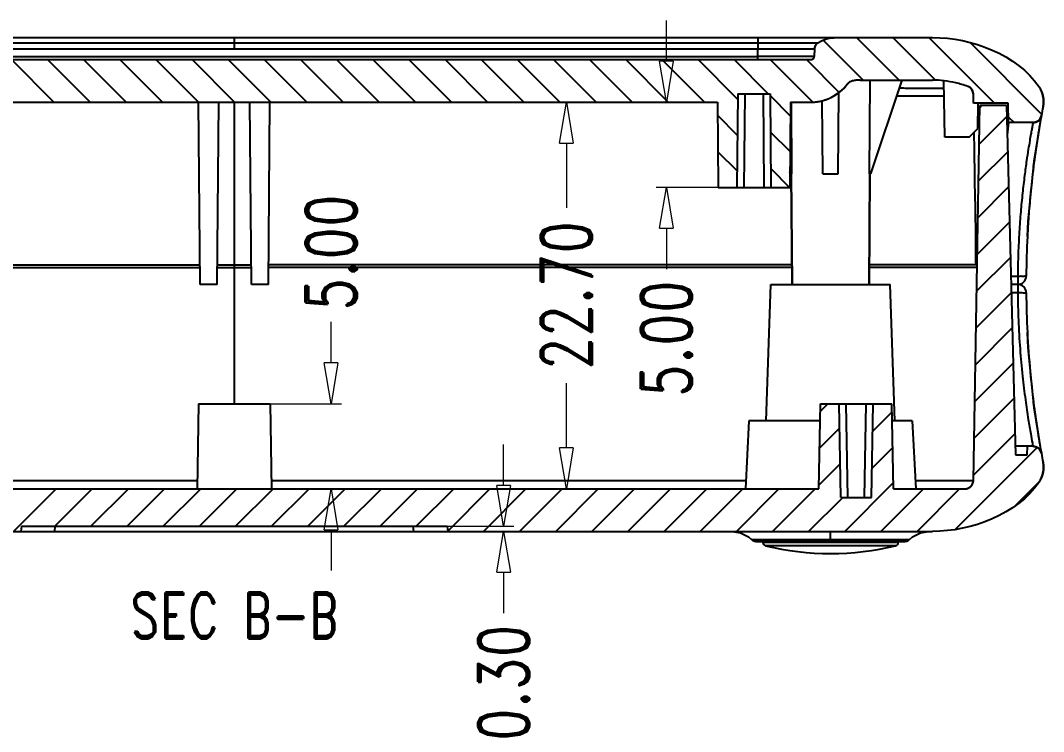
# Model space of a CAD drawing. Header units: millimetres. Extents: x 3219 to 3653, y 1046 to 1347.
# Drawn here: x 3279.9 to 3340, y 1100.3 to 1142.1 of the extents above; entities that cross this region are included whole.
import ezdxf
from ezdxf.enums import TextEntityAlignment as Align

# ---------------------------------------------------------------- set-up
doc = ezdxf.new("R2010")
doc.units = ezdxf.units.MM
doc.layers.add('dim', color=82, linetype='Continuous', lineweight=9)
doc.layers.add('hatch', color=56, linetype='Continuous', lineweight=9)
doc.styles.add('ROMAND', font='romand.shx', dxfattribs={"width": 0.75, "bigfont": 'gbcbig.shx'})
doc.dimstyles.new('YanXiu', dxfattribs={"dimtxt": 2.5, "dimasz": 2.2, "dimexe": 1, "dimexo": 0, "dimgap": 0.66, "dimtad": 0, "dimzin": 1, "dimdsep": 46, "dimtxsty": 'ROMAND', "dimblk": 'CLOSEDBLANK', "dimcen": 0, "dimclrd": 3, "dimclre": 3, "dimclrt": 7, "dimazin": 0, "dimtfac": 1, "dimtofl": 0, "dimtmove": 0, "dimatfit": 3, "dimldrblk": 'CLOSEDBLANK', "dimfxl": 1, "dimlwd": 5, "dimlwe": 5, "dimarcsym": 0})

# ---------------------------------------------------------------- blocks, each defined once
blk = doc.blocks.new('_ClosedBlank')
at = {"color": 0, "linetype": 'ByBlock', "lineweight": -2}
for p, q in [((-1, 0.167), (0, 0)), ((-1, 0.167), (-1, -0.167)), ((0, 0), (-1, -0.167))]:
    blk.add_line(p, q, dxfattribs=at)
blk = doc.blocks.new('*D57')
at = {"layer": 'Defpoints', "color": 0}
for p in [(3294.599, 1119.566), (3298.183, 1119.566), (3294.686, 1114.566)]:
    blk.add_point(p, dxfattribs=at)
at = {"layer": 'dim', "color": 3, "lineweight": 5}
for p, q in [((3298.183, 1121.966), (3298.183, 1124.366)), ((3294.599, 1119.566), (3298.783, 1119.566)), ((3294.686, 1114.566), (3298.783, 1114.566)), ((3298.183, 1112.166), (3298.183, 1109.766))]:
    blk.add_line(p, q, dxfattribs=at)
at = {"layer": 'dim', "color": 3, "lineweight": 5, "xscale": 2.4, "yscale": 2.4, "zscale": 2.4}
for p, rotation in [((3298.183, 1119.566), 270), ((3298.183, 1114.566), 90)]:
    blk.add_blockref('_ClosedBlank', p, dxfattribs=dict(at, rotation=rotation))
at = {"layer": 'dim', "color": 7, "insert": (3298.183, 1128.448), "char_height": 3, "attachment_point": 5, "rotation": 90, "style": 'ROMAND'}
blk.add_mtext('5.00', dxfattribs=at)
blk = doc.blocks.new('*D58')
at = {"layer": 'Defpoints', "color": 0}
for p in [(3304.999, 1112.366), (3305.025, 1112.066), (3308.304, 1112.066)]:
    blk.add_point(p, dxfattribs=at)
at = {"layer": 'dim', "color": 3, "lineweight": 5}
for p, q in [((3308.304, 1114.766), (3308.304, 1117.166)), ((3304.999, 1112.366), (3308.903, 1112.366)), ((3305.025, 1112.066), (3308.903, 1112.066)), ((3308.304, 1109.666), (3308.304, 1107.266))]:
    blk.add_line(p, q, dxfattribs=at)
at = {"layer": 'dim', "color": 3, "lineweight": 5, "xscale": 2.4, "yscale": 2.4, "zscale": 2.4}
for p, rotation in [((3308.304, 1112.366), 270), ((3308.304, 1112.066), 90)]:
    blk.add_blockref('_ClosedBlank', p, dxfattribs=dict(at, rotation=rotation))
at = {"layer": 'dim', "color": 7, "insert": (3308.304, 1103.184), "char_height": 3, "attachment_point": 5, "rotation": 90, "style": 'ROMAND'}
blk.add_mtext('0.30', dxfattribs=at)
blk = doc.blocks.new('*D59')
at = {"layer": 'Defpoints', "color": 0}
for p in [(3311.99, 1137.266), (3315.853, 1137.266), (3315.983, 1114.566)]:
    blk.add_point(p, dxfattribs=at)
at = {"layer": 'dim', "color": 3, "lineweight": 5}
for p, q in [((3315.853, 1137.266), (3311.39, 1137.266)), ((3311.99, 1134.866), (3311.99, 1131.069)), ((3311.99, 1116.966), (3311.99, 1120.762)), ((3315.983, 1114.566), (3311.39, 1114.566))]:
    blk.add_line(p, q, dxfattribs=at)
at = {"layer": 'dim', "color": 3, "lineweight": 5, "xscale": 2.4, "yscale": 2.4, "zscale": 2.4}
for p, rotation in [((3311.99, 1137.266), 90), ((3311.99, 1114.566), 270)]:
    blk.add_blockref('_ClosedBlank', p, dxfattribs=dict(at, rotation=rotation))
at = {"layer": 'dim', "color": 7, "insert": (3311.99, 1125.916), "char_height": 3, "attachment_point": 5, "rotation": 90, "style": 'ROMAND'}
blk.add_mtext('22.70', dxfattribs=at)
blk = doc.blocks.new('*D60')
at = {"layer": 'Defpoints', "color": 0}
for p in [(3320.855, 1137.266), (3317.861, 1132.266), (3320.899, 1132.266)]:
    blk.add_point(p, dxfattribs=at)
at = {"layer": 'dim', "color": 3, "lineweight": 5}
for p, q in [((3317.861, 1139.666), (3317.861, 1142.066)), ((3320.855, 1137.266), (3317.261, 1137.266)), ((3320.899, 1132.266), (3317.261, 1132.266)), ((3317.861, 1129.866), (3317.861, 1127.466))]:
    blk.add_line(p, q, dxfattribs=at)
at = {"layer": 'dim', "color": 3, "lineweight": 5, "xscale": 2.4, "yscale": 2.4, "zscale": 2.4}
for p, rotation in [((3317.861, 1137.266), 270), ((3317.861, 1132.266), 90)]:
    blk.add_blockref('_ClosedBlank', p, dxfattribs=dict(at, rotation=rotation))
at = {"layer": 'dim', "color": 7, "insert": (3317.861, 1123.384), "char_height": 3, "attachment_point": 5, "rotation": 90, "style": 'ROMAND'}
blk.add_mtext('5.00', dxfattribs=at)

msp = doc.modelspace()

# ---------------------------------------------------------------- linework, layer by layer
at = {"color": 7, "linetype": 'Continuous'}
for p, q in [((3258.019, 1141.066), (3326.979, 1141.066)), ((3292.499, 1141.066), (3292.499, 1140.408)), ((3323.229, 1141.066), (3323.229, 1140.408)), ((3323.229, 1141.066), (3328.729, 1141.066)), ((3328.729, 1141.066), (3333.479, 1141.066)), ((3328.729, 1141.066), (3333.479, 1141.066)), ((3261.769, 1140.75), (3323.229, 1140.75)), ((3261.769, 1140.408), (3323.228, 1140.408)), ((3323.229, 1139.766), (3323.228, 1140.408)), ((3323.228, 1140.408), (3326.562, 1140.408)), ((3323.229, 1140.75), (3326.75, 1140.75)), ((3326.562, 1140.408), (3326.539, 1139.955)), ((3326.562, 1140.408), (3326.539, 1139.955)), ((3261.769, 1139.955), (3323.229, 1139.955)), ((3326.539, 1139.955), (3323.229, 1139.955)), ((3258.658, 1139.766), (3326.339, 1139.766)), ((3258.658, 1139.766), (3326.339, 1139.766)), ((3329.229, 1138.566), (3333.479, 1138.566)), ((3329.229, 1138.566), (3333.479, 1138.566)), ((3329.806, 1138.566), (3329.767, 1133.066)), ((3329.852, 1133.066), (3331.692, 1138.566)), ((3334.197, 1135.216), (3334.139, 1138.525)), ((3322.047, 1137.766), (3321.999, 1132.266)), ((3322.047, 1137.766), (3321.999, 1132.266)), ((3322.047, 1137.766), (3323.951, 1137.766)), ((3322.047, 1137.766), (3323.951, 1137.766)), ((3322.458, 1137.766), (3322.41, 1132.266)), ((3323.539, 1137.766), (3323.587, 1132.266)), ((3323.951, 1137.766), (3323.999, 1132.266)), ((3323.951, 1137.766), (3323.999, 1132.266)), ((3327.951, 1133.066), (3327.992, 1137.855)), ((3335.893, 1137.216), (3335.884, 1137.734)), ((3335.893, 1137.216), (3335.884, 1137.734)), ((3264.142, 1137.266), (3320.855, 1137.266)), ((3264.142, 1137.266), (3320.855, 1137.266)), ((3290.499, 1126.566), (3290.405, 1137.266)), ((3291.499, 1126.566), (3291.592, 1137.266)), ((3292.499, 1137.266), (3292.499, 1119.566)), ((3293.499, 1126.566), (3293.405, 1137.266)), ((3294.499, 1126.566), (3294.592, 1137.266)), ((3320.855, 1137.266), (3320.899, 1132.266)), ((3320.855, 1137.266), (3320.899, 1132.266)), ((3325.142, 1137.266), (3325.099, 1132.266)), ((3325.142, 1137.266), (3325.099, 1132.266)), ((3325.142, 1137.266), (3326.339, 1137.266)), ((3325.142, 1137.266), (3326.339, 1137.266)), ((3325.23, 1133.066), (3325.201, 1137.266)), ((3327.047, 1133.066), (3327.009, 1137.369)), ((3335.878, 1115.057), (3336.262, 1137.066)), ((3335.878, 1115.057), (3336.262, 1137.066)), ((3337.919, 1137.216), (3335.893, 1137.216)), ((3337.919, 1137.216), (3335.893, 1137.216)), ((3336.136, 1135.716), (3336.162, 1137.216)), ((3337.823, 1137.066), (3336.262, 1137.066)), ((3337.823, 1137.066), (3336.262, 1137.066)), ((3337.823, 1137.066), (3338.36, 1116.566)), ((3337.823, 1137.066), (3338.36, 1116.566)), ((3337.95, 1136.066), (3337.919, 1137.216)), ((3337.95, 1136.066), (3337.919, 1137.216)), ((3339.412, 1133.489), (3339.885, 1136.474)), ((3339.455, 1133.807), (3339.885, 1136.474)), ((3335.627, 1135.216), (3336.136, 1135.716)), ((3339.378, 1136.066), (3337.95, 1136.066)), ((3339.378, 1136.066), (3337.95, 1136.066)), ((3335.627, 1135.216), (3334.197, 1135.216)), ((3335.941, 1134.456), (3335.923, 1135.506)), ((3335.968, 1132.912), (3335.941, 1134.456)), ((3339.105, 1130.288), (3339.455, 1133.807)), ((3325.145, 1133.066), (3325.107, 1133.181)), ((3325.145, 1133.066), (3325.23, 1133.066)), ((3325.243, 1126.566), (3325.186, 1133.066)), ((3325.186, 1133.066), (3325.243, 1126.566)), ((3327.047, 1133.066), (3327.951, 1133.066)), ((3329.755, 1126.566), (3329.812, 1133.066)), ((3329.812, 1133.066), (3329.755, 1126.566)), ((3329.767, 1133.066), (3329.852, 1133.066)), ((3335.972, 1132.653), (3335.968, 1132.912)), ((3335.99, 1131.721), (3335.972, 1132.653)), ((3320.899, 1132.266), (3325.099, 1132.266)), ((3320.899, 1132.266), (3321.999, 1132.266)), ((3323.999, 1132.266), (3325.099, 1132.266)), ((3336, 1131.169), (3335.99, 1131.721)), ((3336.006, 1130.81), (3336, 1131.169)), ((3339.052, 1129.377), (3339.105, 1130.288)), ((3259.764, 1127.566), (3290.489, 1127.566)), ((3259.765, 1127.716), (3290.489, 1127.716)), ((3291.507, 1127.566), (3293.49, 1127.566)), ((3291.509, 1127.716), (3293.489, 1127.716)), ((3325.234, 1127.566), (3294.507, 1127.566)), ((3325.233, 1127.716), (3294.509, 1127.716)), ((3336.083, 1127.566), (3329.764, 1127.566)), ((3336.083, 1127.716), (3329.765, 1127.716)), ((3338.481, 1127.041), (3338.086, 1127.041)), ((3338.481, 1127.041), (3338.481, 1126.091)), ((3291.499, 1126.566), (3290.499, 1126.566)), ((3294.499, 1126.566), (3293.499, 1126.566)), ((3323.719, 1118.566), (3323.999, 1126.566)), ((3323.999, 1126.566), (3330.998, 1126.566)), ((3331.278, 1118.566), (3330.999, 1126.566)), ((3338.481, 1126.566), (3338.098, 1126.566)), ((3338.111, 1126.091), (3338.481, 1126.091)), ((3339.105, 1122.844), (3339.052, 1123.755)), ((3339.455, 1119.324), (3339.105, 1122.844)), ((3290.399, 1119.566), (3290.311, 1114.566)), ((3290.399, 1119.566), (3294.599, 1119.566)), ((3294.599, 1119.566), (3294.686, 1114.566)), ((3326.811, 1114.566), (3326.899, 1119.566)), ((3326.811, 1114.566), (3326.899, 1119.566)), ((3326.899, 1119.566), (3331.099, 1119.566)), ((3326.899, 1119.566), (3327.999, 1119.566)), ((3328.095, 1114.066), (3327.999, 1119.566)), ((3328.095, 1114.066), (3327.999, 1119.566)), ((3328.506, 1114.066), (3328.41, 1119.566)), ((3329.491, 1114.066), (3329.587, 1119.566)), ((3329.903, 1114.066), (3329.999, 1119.566)), ((3329.903, 1114.066), (3329.999, 1119.566)), ((3329.999, 1119.566), (3331.099, 1119.566)), ((3331.186, 1114.566), (3331.099, 1119.566)), ((3331.186, 1114.566), (3331.099, 1119.566)), ((3339.885, 1116.657), (3339.412, 1119.642)), ((3339.885, 1116.657), (3339.455, 1119.324)), ((3322.708, 1118.566), (3322.499, 1114.566)), ((3326.881, 1118.566), (3322.708, 1118.566)), ((3332.289, 1118.566), (3331.116, 1118.566)), ((3332.289, 1118.566), (3332.499, 1114.566)), ((3339.378, 1117.066), (3338.347, 1117.066)), ((3339.047, 1116.566), (3339.06, 1117.066)), ((3339.047, 1116.566), (3339.06, 1117.066)), ((3339.378, 1117.066), (3339.06, 1117.066)), ((3338.36, 1116.566), (3339.047, 1116.566)), ((3338.36, 1116.566), (3339.047, 1116.566)), ((3262.473, 1115.057), (3290.32, 1115.057)), ((3294.677, 1115.057), (3322.524, 1115.057)), ((3332.473, 1115.057), (3335.878, 1115.057)), ((3258.186, 1114.566), (3326.811, 1114.566)), ((3258.186, 1114.566), (3326.811, 1114.566)), ((3328.095, 1114.066), (3329.903, 1114.066)), ((3328.095, 1114.066), (3329.903, 1114.066)), ((3331.186, 1114.566), (3335.378, 1114.566)), ((3331.186, 1114.566), (3335.378, 1114.566)), ((3279.999, 1112.366), (3279.972, 1112.066)), ((3279.999, 1112.366), (3279.972, 1112.066)), ((3279.999, 1112.366), (3304.999, 1112.366)), ((3279.999, 1112.366), (3304.999, 1112.366)), ((3281.965, 1112.066), (3281.991, 1112.366)), ((3303.033, 1112.066), (3303.006, 1112.366)), ((3304.999, 1112.366), (3305.025, 1112.066)), ((3304.999, 1112.366), (3305.025, 1112.066)), ((3251.519, 1112.066), (3333.479, 1112.066)), ((3251.519, 1112.066), (3279.972, 1112.066)), ((3305.025, 1112.066), (3333.479, 1112.066)), ((3321.749, 1112.066), (3322.218, 1111.992)), ((3322.218, 1111.992), (3322.682, 1111.751)), ((3322.682, 1111.751), (3322.866, 1111.598)), ((3322.866, 1111.599), (3332.132, 1111.599)), ((3327.499, 1111.466), (3327.499, 1112.066)), ((3332.131, 1111.598), (3332.316, 1111.751)), ((3332.316, 1111.751), (3332.779, 1111.992)), ((3332.779, 1111.992), (3333.249, 1112.066)), ((3323.206, 1111.466), (3331.792, 1111.466)), ((3323.527, 1111.466), (3323.527, 1111.419)), ((3323.527, 1111.466), (3323.527, 1111.419)), ((3331.47, 1111.419), (3323.527, 1111.419)), ((3331.318, 1111.228), (3323.68, 1111.228)), ((3331.471, 1111.466), (3331.47, 1111.419)), ((3331.471, 1111.466), (3331.47, 1111.419))]:
    msp.add_line(p, q, dxfattribs=at)
at = {"color": 2, "linetype": 'Continuous'}
for p, q in [((3329.023, 1141.066), (3331.523, 1138.566)), ((3331.145, 1141.066), (3333.648, 1138.563)), ((3333.266, 1141.066), (3337.116, 1137.216)), ((3327.065, 1140.903), (3329.402, 1138.566)), ((3335.684, 1140.769), (3339.886, 1136.567)), ((3279.412, 1139.766), (3281.912, 1137.266)), ((3281.533, 1139.766), (3284.033, 1137.266)), ((3283.654, 1139.766), (3286.154, 1137.266)), ((3285.776, 1139.766), (3288.276, 1137.266)), ((3287.897, 1139.766), (3290.397, 1137.266)), ((3290.018, 1139.766), (3292.518, 1137.266)), ((3292.14, 1139.766), (3294.64, 1137.266)), ((3294.261, 1139.766), (3296.761, 1137.266)), ((3296.382, 1139.766), (3298.882, 1137.266)), ((3298.504, 1139.766), (3301.004, 1137.266)), ((3300.625, 1139.766), (3303.125, 1137.266)), ((3302.746, 1139.766), (3305.246, 1137.266)), ((3304.868, 1139.766), (3307.368, 1137.266)), ((3306.989, 1139.766), (3309.489, 1137.266)), ((3309.11, 1139.766), (3311.61, 1137.266)), ((3311.232, 1139.766), (3313.732, 1137.266)), ((3313.353, 1139.766), (3315.853, 1137.266)), ((3315.474, 1139.766), (3317.974, 1137.266)), ((3317.595, 1139.766), (3320.095, 1137.266)), ((3319.717, 1139.766), (3322.044, 1137.439)), ((3321.838, 1139.766), (3323.838, 1137.766)), ((3323.959, 1139.766), (3326.457, 1137.268)), ((3326.081, 1139.766), (3328.005, 1137.841)), ((3323.952, 1137.652), (3325.135, 1136.468)), ((3336.26, 1136.964), (3336.362, 1137.066)), ((3320.862, 1136.499), (3322.025, 1135.336)), ((3336.223, 1134.805), (3337.84, 1136.423)), ((3337.941, 1136.391), (3338.266, 1136.066)), ((3323.97, 1135.512), (3325.117, 1134.365)), ((3320.88, 1134.359), (3322.007, 1133.233)), ((3336.185, 1132.646), (3337.894, 1134.356)), ((3323.989, 1133.372), (3325.095, 1132.266)), ((3336.147, 1130.487), (3337.948, 1132.289)), ((3336.109, 1128.328), (3338.003, 1130.221)), ((3336.072, 1126.169), (3338.057, 1128.154)), ((3336.034, 1124.01), (3338.111, 1126.087)), ((3335.996, 1121.851), (3338.165, 1124.02)), ((3335.959, 1119.692), (3338.219, 1121.953)), ((3326.891, 1119.11), (3327.347, 1119.566)), ((3335.921, 1117.533), (3338.273, 1119.886)), ((3329.97, 1117.947), (3331.107, 1119.083)), ((3326.853, 1116.951), (3328.024, 1118.121)), ((3335.883, 1115.374), (3338.327, 1117.818)), ((3329.933, 1115.788), (3331.144, 1116.998)), ((3334.806, 1112.176), (3339.629, 1116.998)), ((3326.815, 1114.792), (3328.06, 1116.037)), ((3328.332, 1112.066), (3331.18, 1114.913)), ((3338.29, 1113.538), (3339.773, 1115.021)), ((3279.542, 1112.066), (3282.042, 1114.566)), ((3281.963, 1112.366), (3284.163, 1114.566)), ((3284.084, 1112.366), (3286.284, 1114.566)), ((3286.206, 1112.366), (3288.406, 1114.566)), ((3288.327, 1112.366), (3290.527, 1114.566)), ((3290.448, 1112.366), (3292.648, 1114.566)), ((3292.57, 1112.366), (3294.77, 1114.566)), ((3294.691, 1112.366), (3296.891, 1114.566)), ((3296.812, 1112.366), (3299.012, 1114.566)), ((3298.934, 1112.366), (3301.134, 1114.566)), ((3301.055, 1112.366), (3303.255, 1114.566)), ((3303.176, 1112.366), (3305.376, 1114.566)), ((3305.023, 1112.091), (3307.498, 1114.566)), ((3307.119, 1112.066), (3309.619, 1114.566)), ((3309.24, 1112.066), (3311.74, 1114.566)), ((3311.362, 1112.066), (3313.862, 1114.566)), ((3313.483, 1112.066), (3315.983, 1114.566)), ((3315.604, 1112.066), (3318.104, 1114.566)), ((3317.726, 1112.066), (3320.226, 1114.566)), ((3319.847, 1112.066), (3322.347, 1114.566)), ((3321.968, 1112.066), (3324.468, 1114.566)), ((3324.09, 1112.066), (3326.59, 1114.566)), ((3326.211, 1112.066), (3328.211, 1114.066)), ((3330.453, 1112.066), (3332.953, 1114.566)), ((3332.575, 1112.066), (3335.075, 1114.566))]:
    msp.add_line(p, q, dxfattribs=at)
at = {"color": 7, "linetype": 'Continuous'}
for centre, radius, start, end in [((3327.012, 1140.384), 0.45, 125.55299, 177), ((3326.339, 1139.966), 0.2, 270, 357), ((3326.339, 1139.966), 2.7, 270, 322.33011), ((3335.384, 1137.725), 0.5, 1, 70.6233), ((3338.463, 1137.309), 1.535, 349.15425, 34.2291), ((3444.286, 1122.859), 107.331, 172.39909, 172.65439), ((3394.424, 1126.587), 55.443, 169.15429, 169.72544), ((3394.424, 1126.587), 55.443, 169.15429, 169.72544), ((3339.378, 1136.566), 0.5, 270, 349.7254), ((3395.387, 1126.421), 56.42, 169.73382, 171.1644), ((3435.94, 1124.581), 98.661, 173.31501, 173.73452), ((3394.731, 1126.555), 55.751, 171.19711, 172.85578), ((3393.706, 1126.632), 54.725, 172.80192, 174.6844), ((3395.38, 1126.495), 56.402, 177.07126, 179.42442), ((3338.481, 1127.066), 0.5, 270.0018, 359.48844), ((3338.481, 1126.066), 0.5, 0.51076, 89.99899), ((3396.729, 1126.673), 57.751, 180.59769, 182.89567), ((3394.877, 1126.554), 55.896, 182.86973, 185.25835), ((3392.587, 1126.368), 53.598, 185.28509, 187.20858), ((3393.839, 1126.452), 54.851, 187.13156, 188.81706), ((3395.235, 1126.684), 56.266, 188.83245, 190.26734), ((3388.967, 1126.527), 50.484, 190.5898, 190.80209), ((3339.378, 1116.566), 0.5, 10.2746, 90), ((3394.424, 1126.544), 55.443, 190.27456, 190.84571), ((3394.424, 1126.544), 55.443, 190.27456, 190.84571), ((3338.463, 1115.823), 1.535, 325.7709, 10.84575), ((3335.378, 1115.066), 0.5, 270, 359), ((3323.206, 1111.966), 0.5, 227.25069, 270), ((3331.792, 1111.966), 0.5, 270, 312.74931), ((3323.727, 1111.423), 0.2, 181, 256.18294), ((3327.499, 1126.757), 15.991, 256.18294, 283.81706), ((3331.27, 1111.423), 0.2, 283.81706, 359)]:
    msp.add_arc(centre, radius, start, end, dxfattribs=at)
for points, start_tangent, end_tangent in [([(3326.75, 1140.75), (3328.729, 1141.066)], (0.813578, 0.581456), (1, 0)), ([(3326.75, 1140.75), (3328.729, 1141.066)], (0.813578, 0.581456), (1, 0)), ([(3333.479, 1141.066), (3339.733, 1138.172)], (1, 0), (0.562503, -0.826795)), ([(3333.479, 1141.066), (3339.733, 1138.172)], (1, 0), (0.562503, -0.826795)), ([(3326.562, 1140.408), (3326.563, 1140.414), (3326.563, 1140.42), (3326.564, 1140.426), (3326.564, 1140.432), (3326.565, 1140.438), (3326.566, 1140.444), (3326.567, 1140.45), (3326.568, 1140.457), (3326.569, 1140.463), (3326.57, 1140.469), (3326.571, 1140.475), (3326.572, 1140.481), (3326.574, 1140.487), (3326.575, 1140.493), (3326.577, 1140.5), (3326.578, 1140.506), (3326.58, 1140.512), (3326.582, 1140.518), (3326.584, 1140.524), (3326.586, 1140.53), (3326.588, 1140.536), (3326.59, 1140.542), (3326.593, 1140.548), (3326.595, 1140.554), (3326.598, 1140.56), (3326.6, 1140.566), (3326.603, 1140.572), (3326.605, 1140.577), (3326.608, 1140.583), (3326.611, 1140.589), (3326.614, 1140.595), (3326.617, 1140.6), (3326.62, 1140.606), (3326.623, 1140.611), (3326.627, 1140.617), (3326.63, 1140.622), (3326.634, 1140.628), (3326.637, 1140.633), (3326.641, 1140.638), (3326.644, 1140.644), (3326.648, 1140.649), (3326.652, 1140.654), (3326.656, 1140.659), (3326.66, 1140.664), (3326.664, 1140.669), (3326.668, 1140.674), (3326.672, 1140.679), (3326.676, 1140.684), (3326.68, 1140.688), (3326.685, 1140.693), (3326.689, 1140.697), (3326.693, 1140.702), (3326.698, 1140.706), (3326.702, 1140.711), (3326.707, 1140.715), (3326.712, 1140.719), (3326.716, 1140.723), (3326.721, 1140.727), (3326.726, 1140.731), (3326.73, 1140.735), (3326.735, 1140.739), (3326.74, 1140.743), (3326.745, 1140.746), (3326.75, 1140.75)], (0.052336, 0.99863), (0.813578, 0.581456)), ([(3326.339, 1139.766), (3326.343, 1139.766), (3326.348, 1139.766), (3326.352, 1139.766), (3326.356, 1139.766), (3326.361, 1139.767), (3326.365, 1139.767), (3326.37, 1139.768), (3326.374, 1139.769), (3326.379, 1139.77), (3326.383, 1139.771), (3326.388, 1139.772), (3326.392, 1139.773), (3326.397, 1139.774), (3326.401, 1139.776), (3326.406, 1139.777), (3326.41, 1139.779), (3326.415, 1139.781), (3326.419, 1139.783), (3326.424, 1139.785), (3326.428, 1139.787), (3326.432, 1139.789), (3326.437, 1139.791), (3326.441, 1139.794), (3326.445, 1139.796), (3326.449, 1139.799), (3326.453, 1139.802), (3326.457, 1139.805), (3326.461, 1139.808), (3326.465, 1139.811), (3326.469, 1139.814), (3326.473, 1139.817), (3326.477, 1139.821), (3326.48, 1139.824), (3326.484, 1139.828), (3326.487, 1139.831), (3326.49, 1139.835), (3326.494, 1139.839), (3326.497, 1139.843), (3326.5, 1139.847), (3326.503, 1139.851), (3326.505, 1139.855), (3326.508, 1139.859), (3326.511, 1139.863), (3326.513, 1139.867), (3326.515, 1139.872), (3326.518, 1139.876), (3326.52, 1139.88), (3326.522, 1139.885), (3326.524, 1139.889), (3326.525, 1139.893), (3326.527, 1139.898), (3326.529, 1139.902), (3326.53, 1139.907), (3326.531, 1139.911), (3326.533, 1139.916), (3326.534, 1139.92), (3326.535, 1139.925), (3326.536, 1139.929), (3326.536, 1139.933), (3326.537, 1139.938), (3326.538, 1139.942), (3326.538, 1139.947), (3326.538, 1139.951), (3326.539, 1139.955)], (1, 0), (0.052336, 0.99863)), ([(3326.339, 1137.266), (3326.376, 1137.266), (3326.414, 1137.267), (3326.451, 1137.268), (3326.489, 1137.27), (3326.526, 1137.272), (3326.564, 1137.275), (3326.602, 1137.279), (3326.639, 1137.283), (3326.677, 1137.287), (3326.715, 1137.292), (3326.753, 1137.298), (3326.791, 1137.304), (3326.829, 1137.311), (3326.867, 1137.318), (3326.904, 1137.326), (3326.942, 1137.334), (3326.98, 1137.343), (3327.017, 1137.352), (3327.055, 1137.362), (3327.092, 1137.373), (3327.13, 1137.384), (3327.167, 1137.396), (3327.204, 1137.408), (3327.241, 1137.421), (3327.278, 1137.434), (3327.314, 1137.448), (3327.351, 1137.462), (3327.387, 1137.477), (3327.423, 1137.493), (3327.459, 1137.509), (3327.494, 1137.525), (3327.529, 1137.542), (3327.565, 1137.56), (3327.599, 1137.578), (3327.634, 1137.597), (3327.668, 1137.616), (3327.702, 1137.635), (3327.736, 1137.655), (3327.769, 1137.676), (3327.802, 1137.697), (3327.835, 1137.718), (3327.867, 1137.74), (3327.899, 1137.762), (3327.931, 1137.785), (3327.962, 1137.808), (3327.993, 1137.832), (3328.023, 1137.856), (3328.053, 1137.88), (3328.083, 1137.905), (3328.112, 1137.93), (3328.141, 1137.955), (3328.17, 1137.981), (3328.198, 1138.007), (3328.225, 1138.034), (3328.252, 1138.061), (3328.279, 1138.088), (3328.305, 1138.116), (3328.331, 1138.143), (3328.356, 1138.171), (3328.381, 1138.2), (3328.406, 1138.228), (3328.43, 1138.257), (3328.453, 1138.286), (3328.476, 1138.316)], (1, 0), (0.611111, 0.791545)), ([(3329.229, 1138.566), (3329.002, 1138.555), (3328.792, 1138.515), (3328.612, 1138.436), (3328.538, 1138.381), (3328.476, 1138.316)], (-1, 0), (-0.611111, -0.791545)), ([(3329.229, 1138.566), (3329.002, 1138.555), (3328.792, 1138.515), (3328.612, 1138.436), (3328.538, 1138.381), (3328.476, 1138.316)], (-1, 0), (-0.611111, -0.791545)), ([(3331.538, 1138.105), (3331.786, 1138.101), (3332.158, 1138.097), (3332.558, 1138.093), (3332.981, 1138.091), (3333.396, 1138.09), (3333.772, 1138.091), (3334.094, 1138.094), (3334.147, 1138.095)], (0.999895, -0.014521), (0.999924, 0.012365)), ([(3335.55, 1138.197), (3334.847, 1138.401), (3333.479, 1138.566)], (-0.943358, 0.331777), (-1, 0)), ([(3335.55, 1138.197), (3334.847, 1138.401), (3333.479, 1138.566)], (-0.943358, 0.331777), (-1, 0)), ([(3335.884, 1137.734), (3335.884, 1137.743), (3335.883, 1137.752), (3335.883, 1137.761), (3335.882, 1137.77), (3335.881, 1137.779), (3335.88, 1137.788), (3335.879, 1137.797), (3335.877, 1137.806), (3335.876, 1137.815), (3335.874, 1137.824), (3335.872, 1137.834), (3335.87, 1137.843), (3335.867, 1137.852), (3335.865, 1137.861), (3335.862, 1137.87), (3335.859, 1137.879), (3335.856, 1137.888), (3335.853, 1137.898), (3335.85, 1137.907), (3335.846, 1137.915), (3335.842, 1137.924), (3335.838, 1137.933), (3335.834, 1137.942), (3335.83, 1137.951), (3335.825, 1137.959), (3335.821, 1137.968), (3335.816, 1137.976), (3335.811, 1137.985), (3335.806, 1137.993), (3335.8, 1138.001), (3335.795, 1138.009), (3335.789, 1138.017), (3335.783, 1138.025), (3335.778, 1138.033), (3335.771, 1138.041), (3335.765, 1138.048), (3335.759, 1138.056), (3335.752, 1138.063), (3335.746, 1138.07), (3335.739, 1138.077), (3335.732, 1138.084), (3335.725, 1138.091), (3335.718, 1138.097), (3335.71, 1138.104), (3335.703, 1138.11), (3335.696, 1138.116), (3335.688, 1138.122), (3335.68, 1138.128), (3335.673, 1138.133), (3335.665, 1138.139), (3335.657, 1138.144), (3335.649, 1138.149), (3335.641, 1138.154), (3335.633, 1138.159), (3335.625, 1138.163), (3335.616, 1138.168), (3335.608, 1138.172), (3335.6, 1138.176), (3335.592, 1138.18), (3335.583, 1138.183), (3335.575, 1138.187), (3335.567, 1138.19), (3335.558, 1138.194), (3335.55, 1138.197)], (-0.017452, 0.999848), (-0.943358, 0.331777)), ([(3339.733, 1138.172), (3339.743, 1138.157), (3339.753, 1138.142), (3339.763, 1138.126), (3339.773, 1138.11), (3339.782, 1138.094), (3339.792, 1138.078), (3339.801, 1138.062), (3339.81, 1138.046), (3339.819, 1138.029), (3339.828, 1138.013), (3339.836, 1137.996), (3339.845, 1137.979), (3339.853, 1137.962), (3339.861, 1137.945), (3339.868, 1137.928), (3339.876, 1137.91), (3339.883, 1137.893), (3339.89, 1137.875), (3339.897, 1137.858), (3339.904, 1137.84), (3339.91, 1137.822), (3339.917, 1137.804), (3339.923, 1137.786), (3339.928, 1137.768), (3339.934, 1137.75), (3339.939, 1137.731), (3339.945, 1137.713), (3339.949, 1137.694), (3339.954, 1137.676), (3339.959, 1137.657), (3339.963, 1137.639), (3339.967, 1137.62), (3339.971, 1137.601), (3339.974, 1137.582), (3339.977, 1137.564), (3339.98, 1137.545), (3339.983, 1137.526), (3339.986, 1137.507), (3339.988, 1137.488), (3339.99, 1137.469), (3339.992, 1137.45), (3339.994, 1137.431), (3339.995, 1137.412), (3339.996, 1137.393), (3339.997, 1137.374), (3339.998, 1137.355), (3339.998, 1137.336), (3339.999, 1137.317), (3339.999, 1137.298), (3339.998, 1137.279), (3339.998, 1137.26), (3339.997, 1137.242), (3339.996, 1137.223), (3339.995, 1137.204), (3339.994, 1137.185), (3339.992, 1137.167), (3339.99, 1137.148), (3339.988, 1137.13), (3339.986, 1137.111), (3339.983, 1137.093), (3339.981, 1137.074), (3339.978, 1137.056), (3339.975, 1137.038), (3339.971, 1137.02)], (0.562503, -0.826795), (-0.188166, -0.982137)), ([(3331.386, 1137.65), (3331.582, 1137.647), (3331.944, 1137.642), (3332.333, 1137.638), (3332.75, 1137.635), (3333.193, 1137.632), (3333.627, 1137.632), (3334.019, 1137.633), (3334.155, 1137.634)], (0.999891, -0.014761), (0.999975, 0.007132)), ([(3339.87, 1136.477), (3339.868, 1136.467), (3339.867, 1136.462), (3339.866, 1136.457), (3339.865, 1136.452), (3339.864, 1136.447), (3339.862, 1136.442), (3339.861, 1136.437), (3339.86, 1136.432), (3339.858, 1136.427), (3339.857, 1136.422), (3339.855, 1136.417), (3339.854, 1136.412), (3339.852, 1136.407), (3339.85, 1136.402), (3339.849, 1136.397), (3339.847, 1136.392), (3339.845, 1136.387), (3339.843, 1136.382), (3339.841, 1136.377), (3339.839, 1136.372), (3339.837, 1136.367), (3339.835, 1136.363), (3339.833, 1136.358), (3339.83, 1136.353), (3339.828, 1136.348), (3339.826, 1136.343), (3339.823, 1136.338), (3339.821, 1136.333), (3339.818, 1136.328), (3339.816, 1136.324), (3339.813, 1136.319), (3339.81, 1136.314), (3339.807, 1136.309), (3339.804, 1136.305), (3339.802, 1136.3), (3339.799, 1136.295), (3339.796, 1136.291), (3339.792, 1136.286), (3339.789, 1136.281), (3339.786, 1136.277), (3339.783, 1136.272), (3339.78, 1136.268), (3339.776, 1136.263), (3339.773, 1136.259), (3339.769, 1136.255), (3339.766, 1136.25), (3339.762, 1136.246), (3339.759, 1136.242), (3339.755, 1136.237), (3339.751, 1136.233), (3339.747, 1136.229), (3339.744, 1136.225), (3339.74, 1136.221), (3339.736, 1136.217), (3339.732, 1136.213), (3339.728, 1136.209), (3339.724, 1136.205), (3339.72, 1136.201), (3339.716, 1136.197), (3339.711, 1136.193), (3339.707, 1136.189), (3339.703, 1136.186), (3339.698, 1136.182), (3339.694, 1136.178), (3339.69, 1136.175), (3339.685, 1136.171), (3339.681, 1136.168), (3339.676, 1136.164), (3339.672, 1136.161), (3339.667, 1136.158), (3339.662, 1136.155), (3339.658, 1136.151), (3339.653, 1136.148), (3339.648, 1136.145), (3339.644, 1136.142), (3339.639, 1136.139), (3339.634, 1136.136), (3339.629, 1136.133), (3339.624, 1136.131), (3339.619, 1136.128), (3339.614, 1136.125), (3339.609, 1136.123), (3339.604, 1136.12), (3339.599, 1136.117), (3339.594, 1136.115), (3339.589, 1136.113), (3339.584, 1136.11), (3339.579, 1136.108), (3339.574, 1136.106), (3339.569, 1136.104), (3339.564, 1136.102), (3339.559, 1136.1), (3339.554, 1136.098), (3339.549, 1136.096), (3339.543, 1136.094), (3339.538, 1136.092), (3339.533, 1136.09), (3339.528, 1136.089), (3339.523, 1136.087), (3339.517, 1136.086), (3339.512, 1136.084), (3339.507, 1136.083), (3339.502, 1136.081), (3339.496, 1136.08), (3339.491, 1136.079), (3339.486, 1136.078), (3339.481, 1136.076), (3339.476, 1136.075), (3339.47, 1136.074), (3339.465, 1136.073), (3339.46, 1136.072), (3339.455, 1136.072), (3339.45, 1136.071), (3339.444, 1136.07), (3339.439, 1136.069), (3339.434, 1136.069), (3339.429, 1136.068), (3339.424, 1136.068), (3339.419, 1136.067), (3339.413, 1136.067), (3339.408, 1136.067), (3339.403, 1136.066), (3339.398, 1136.066), (3339.393, 1136.066), (3339.388, 1136.066), (3339.378, 1136.066)], (-0.178366, -0.983964), (-1, 0)), ([(3339.378, 1136.066), (3339.369, 1136.019), (3339.344, 1135.886), (3339.304, 1135.67), (3339.252, 1135.381), (3339.187, 1135.004), (3339.105, 1134.501), (3339.003, 1133.831), (3338.885, 1132.962), (3338.763, 1131.924), (3338.659, 1130.831), (3338.575, 1129.665), (3338.513, 1128.392), (3338.481, 1127.041)], (-0.187434, -0.982277), (-0.009965, -0.99995)), ([(3339.216, 1131.702), (3339.157, 1131.016), (3339.074, 1129.798), (3339.052, 1129.376)], (-0.092422, -0.99572), (-0.050681, -0.998715)), ([(3336.036, 1127.716), (3336.024, 1129.402), (3336.006, 1130.81)], (-0.009242, 0.999957), (-0.015887, 0.999874)), ([(3338.981, 1127.061), (3338.915, 1127.049), (3338.732, 1127.042), (3338.481, 1127.041)], (0.307543, 0.951534), (-0.996931, 0.078282)), ([(3338.481, 1126.091), (3338.732, 1126.09), (3338.915, 1126.082), (3338.981, 1126.07)], (0.999957, 0.009316), (-0.181894, -0.983318)), ([(3338.481, 1126.091), (3338.523, 1124.473), (3338.621, 1122.786), (3338.765, 1121.186), (3338.935, 1119.786), (3339.103, 1118.639), (3339.246, 1117.787), (3339.343, 1117.25)], (0.010046, -0.99995), (0.183779, -0.982968)), ([(3339.378, 1117.066), (3339.388, 1117.066), (3339.393, 1117.066), (3339.398, 1117.065), (3339.403, 1117.065), (3339.408, 1117.065), (3339.413, 1117.064), (3339.419, 1117.064), (3339.424, 1117.064), (3339.429, 1117.063), (3339.434, 1117.063), (3339.439, 1117.062), (3339.444, 1117.061), (3339.45, 1117.061), (3339.455, 1117.06), (3339.46, 1117.059), (3339.465, 1117.058), (3339.47, 1117.057), (3339.476, 1117.056), (3339.481, 1117.055), (3339.486, 1117.054), (3339.491, 1117.053), (3339.496, 1117.051), (3339.502, 1117.05), (3339.507, 1117.049), (3339.512, 1117.047), (3339.517, 1117.046), (3339.523, 1117.044), (3339.528, 1117.043), (3339.533, 1117.041), (3339.538, 1117.039), (3339.543, 1117.038), (3339.549, 1117.036), (3339.554, 1117.034), (3339.559, 1117.032), (3339.564, 1117.03), (3339.569, 1117.028), (3339.574, 1117.026), (3339.579, 1117.023), (3339.584, 1117.021), (3339.589, 1117.019), (3339.594, 1117.016), (3339.599, 1117.014), (3339.604, 1117.012), (3339.609, 1117.009), (3339.614, 1117.006), (3339.619, 1117.004), (3339.624, 1117.001), (3339.629, 1116.998), (3339.634, 1116.995), (3339.639, 1116.992), (3339.644, 1116.989), (3339.648, 1116.986), (3339.653, 1116.983), (3339.658, 1116.98), (3339.662, 1116.977), (3339.667, 1116.974), (3339.672, 1116.97), (3339.676, 1116.967), (3339.681, 1116.964), (3339.685, 1116.96), (3339.69, 1116.957), (3339.694, 1116.953), (3339.698, 1116.95), (3339.703, 1116.946), (3339.707, 1116.942), (3339.711, 1116.938), (3339.716, 1116.935), (3339.72, 1116.931), (3339.724, 1116.927), (3339.728, 1116.923), (3339.732, 1116.919), (3339.736, 1116.915), (3339.74, 1116.911), (3339.744, 1116.907), (3339.747, 1116.903), (3339.751, 1116.898), (3339.755, 1116.894), (3339.759, 1116.89), (3339.762, 1116.886), (3339.766, 1116.881), (3339.769, 1116.877), (3339.773, 1116.873), (3339.776, 1116.868), (3339.78, 1116.864), (3339.783, 1116.859), (3339.786, 1116.855), (3339.789, 1116.85), (3339.792, 1116.845), (3339.796, 1116.841), (3339.799, 1116.836), (3339.802, 1116.831), (3339.804, 1116.827), (3339.807, 1116.822), (3339.81, 1116.817), (3339.813, 1116.813), (3339.816, 1116.808), (3339.818, 1116.803), (3339.821, 1116.798), (3339.823, 1116.793), (3339.826, 1116.789), (3339.828, 1116.784), (3339.83, 1116.779), (3339.833, 1116.774), (3339.835, 1116.769), (3339.837, 1116.764), (3339.839, 1116.759), (3339.841, 1116.754), (3339.843, 1116.749), (3339.845, 1116.744), (3339.847, 1116.739), (3339.849, 1116.734), (3339.85, 1116.729), (3339.852, 1116.724), (3339.854, 1116.719), (3339.855, 1116.714), (3339.857, 1116.709), (3339.858, 1116.705), (3339.86, 1116.7), (3339.861, 1116.695), (3339.862, 1116.69), (3339.864, 1116.685), (3339.865, 1116.68), (3339.866, 1116.675), (3339.867, 1116.67), (3339.868, 1116.665), (3339.87, 1116.655)], (1, 0), (0.178366, -0.983964)), ([(3339.971, 1116.112), (3339.975, 1116.093), (3339.978, 1116.075), (3339.981, 1116.057), (3339.983, 1116.039), (3339.986, 1116.02), (3339.988, 1116.002), (3339.99, 1115.983), (3339.992, 1115.965), (3339.994, 1115.946), (3339.995, 1115.927), (3339.996, 1115.909), (3339.997, 1115.89), (3339.998, 1115.871), (3339.998, 1115.852), (3339.999, 1115.833), (3339.999, 1115.814), (3339.998, 1115.795), (3339.998, 1115.776), (3339.997, 1115.757), (3339.996, 1115.738), (3339.995, 1115.719), (3339.994, 1115.7), (3339.992, 1115.682), (3339.99, 1115.663), (3339.988, 1115.644), (3339.986, 1115.625), (3339.983, 1115.606), (3339.98, 1115.587), (3339.977, 1115.568), (3339.974, 1115.549), (3339.971, 1115.53), (3339.967, 1115.512), (3339.963, 1115.493), (3339.959, 1115.474), (3339.954, 1115.456), (3339.949, 1115.437), (3339.945, 1115.419), (3339.939, 1115.4), (3339.934, 1115.382), (3339.928, 1115.364), (3339.923, 1115.346), (3339.917, 1115.327), (3339.91, 1115.31), (3339.904, 1115.292), (3339.897, 1115.274), (3339.89, 1115.256), (3339.883, 1115.239), (3339.876, 1115.221), (3339.868, 1115.204), (3339.861, 1115.186), (3339.853, 1115.169), (3339.845, 1115.152), (3339.836, 1115.135), (3339.828, 1115.119), (3339.819, 1115.102), (3339.81, 1115.086), (3339.801, 1115.069), (3339.792, 1115.053), (3339.782, 1115.037), (3339.773, 1115.021), (3339.763, 1115.005), (3339.753, 1114.99), (3339.743, 1114.974), (3339.733, 1114.959)], (0.188166, -0.982137), (-0.562503, -0.826795)), ([(3339.733, 1114.959), (3333.479, 1112.066)], (-0.562503, -0.826795), (-1, 0)), ([(3339.733, 1114.959), (3333.479, 1112.066)], (-0.562503, -0.826795), (-1, 0)), ([(3335.378, 1114.566), (3335.383, 1114.566), (3335.389, 1114.566), (3335.394, 1114.566), (3335.4, 1114.566), (3335.406, 1114.566), (3335.411, 1114.567), (3335.417, 1114.567), (3335.422, 1114.568), (3335.428, 1114.568), (3335.434, 1114.569), (3335.439, 1114.57), (3335.445, 1114.57), (3335.451, 1114.571), (3335.457, 1114.572), (3335.462, 1114.573), (3335.468, 1114.574), (3335.474, 1114.575), (3335.48, 1114.576), (3335.485, 1114.577), (3335.491, 1114.579), (3335.497, 1114.58), (3335.503, 1114.582), (3335.508, 1114.583), (3335.514, 1114.585), (3335.52, 1114.586), (3335.526, 1114.588), (3335.531, 1114.59), (3335.537, 1114.592), (3335.543, 1114.594), (3335.549, 1114.596), (3335.554, 1114.598), (3335.56, 1114.6), (3335.566, 1114.602), (3335.572, 1114.605), (3335.577, 1114.607), (3335.583, 1114.61), (3335.589, 1114.612), (3335.594, 1114.615), (3335.6, 1114.618), (3335.605, 1114.62), (3335.611, 1114.623), (3335.616, 1114.626), (3335.622, 1114.629), (3335.627, 1114.632), (3335.633, 1114.636), (3335.638, 1114.639), (3335.644, 1114.642), (3335.649, 1114.646), (3335.654, 1114.649), (3335.659, 1114.653), (3335.665, 1114.656), (3335.67, 1114.66), (3335.675, 1114.664), (3335.68, 1114.667), (3335.685, 1114.671), (3335.69, 1114.675), (3335.695, 1114.679), (3335.7, 1114.683), (3335.705, 1114.687), (3335.71, 1114.692), (3335.714, 1114.696), (3335.719, 1114.7), (3335.724, 1114.705), (3335.728, 1114.709), (3335.733, 1114.714), (3335.737, 1114.718), (3335.742, 1114.723), (3335.746, 1114.727), (3335.75, 1114.732), (3335.755, 1114.737), (3335.759, 1114.742), (3335.763, 1114.747), (3335.767, 1114.752), (3335.771, 1114.757), (3335.775, 1114.762), (3335.779, 1114.767), (3335.782, 1114.772), (3335.786, 1114.777), (3335.79, 1114.782), (3335.793, 1114.787), (3335.797, 1114.793), (3335.8, 1114.798), (3335.804, 1114.803), (3335.807, 1114.809), (3335.81, 1114.814), (3335.813, 1114.82), (3335.816, 1114.825), (3335.819, 1114.831), (3335.822, 1114.836), (3335.825, 1114.842), (3335.828, 1114.847), (3335.83, 1114.853), (3335.833, 1114.858), (3335.835, 1114.864), (3335.838, 1114.87), (3335.84, 1114.875), (3335.843, 1114.881), (3335.845, 1114.887), (3335.847, 1114.892), (3335.849, 1114.898), (3335.851, 1114.904), (3335.853, 1114.91), (3335.855, 1114.915), (3335.857, 1114.921), (3335.858, 1114.927), (3335.86, 1114.933), (3335.861, 1114.938), (3335.863, 1114.944), (3335.864, 1114.95), (3335.866, 1114.956), (3335.867, 1114.961), (3335.868, 1114.967), (3335.869, 1114.973), (3335.87, 1114.978), (3335.871, 1114.984), (3335.872, 1114.99), (3335.873, 1114.996), (3335.874, 1115.001), (3335.874, 1115.007), (3335.875, 1115.013), (3335.876, 1115.018), (3335.876, 1115.024), (3335.877, 1115.029), (3335.877, 1115.035), (3335.877, 1115.04), (3335.877, 1115.046), (3335.878, 1115.052), (3335.878, 1115.057)], (1, 0), (0.017452, 0.999848))]:
    msp.add_spline(points, degree=3, dxfattribs=dict(at, start_tangent=start_tangent, end_tangent=end_tangent))

# ---------------------------------------------------------------- texts
at = {"layer": 'hatch', "color": 6, "style": 'ROMAND', "width": 0.75}
msp.add_text('SEC B-B', height=2.7, dxfattribs=at).set_placement((3292.499, 1107.134), align=Align.MIDDLE)

# ---------------------------------------------------------------- dimensions: what is measured, and where the dimension line sits
at = {"layer": 'dim'}
for base, p1, p2, picture, middle in [((3317.861, 1132.266), (3320.855, 1137.266), (3320.899, 1132.266), '*D60', (3317.861, 1123.384)), ((3311.99, 1137.266), (3315.983, 1114.566), (3315.853, 1137.266), '*D59', (3311.99, 1125.916)), ((3298.183, 1119.566), (3294.686, 1114.566), (3294.599, 1119.566), '*D57', (3298.183, 1128.448)), ((3308.304, 1112.066), (3304.999, 1112.366), (3305.025, 1112.066), '*D58', (3308.304, 1103.184))]:
    dim = msp.add_linear_dim(base=base, p1=p1, p2=p2, angle=90, dimstyle='YanXiu', override={"dimtxt": 3, "dimasz": 2.4, "dimexe": 0.5997, "dimgap": 0.5997}, dxfattribs=at)
    dim.commit()
    dim.dimension.update_dxf_attribs({"geometry": picture, "text_midpoint": middle})

doc.saveas('drawing.dxf')
